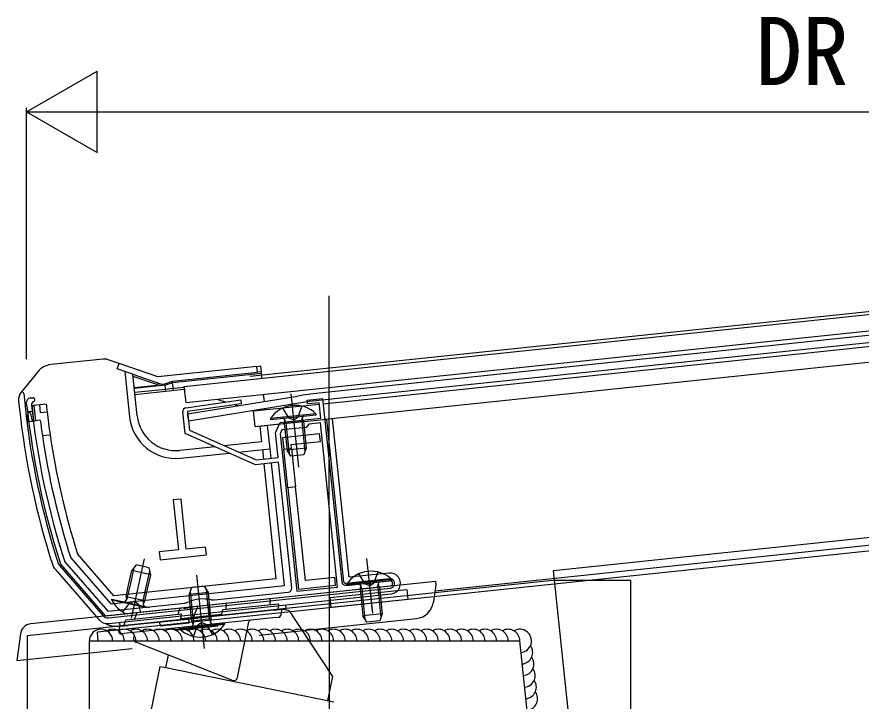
# Model space of a CAD drawing. Units: millimetres, scale not verified. Extents: x -1050 to 1050, y -1566 to 1557.
# Drawn here: x -57 to 160.6, y -664.8 to -488.2 of the extents above; entities that cross this region are included whole.
import ezdxf
from ezdxf.enums import TextEntityAlignment as Align

# ---------------------------------------------------------------- set-up
doc = ezdxf.new("R2010")
doc.units = ezdxf.units.MM
doc.header["$LTSCALE"] = 8
for name, color, linetype in [('0-2_YKK_11', 7, 'Continuous'), ('0-4_YKK_12', 2, 'Continuous'), ('0-5_YKK_13', 4, 'Continuous'), ('0-7_YKK_D', 6, 'Continuous')]:
    doc.layers.add(name, color=color, linetype=linetype)
doc.styles.add('ＭＳ ゴシック', font='')
doc.styles.get('ＭＳ ゴシック').set_extended_font_data('MS Gothic')

msp = doc.modelspace()

# ---------------------------------------------------------------- linework, layer by layer
at = {"layer": '0-2_YKK_11'}
for p, q in [((-54.448, -588.67), (-54.552, -587.675)), ((-53.662, -586.576), (-52.966, -586.503)), ((-6.051, -638.685), (12.941, -636.689))]:
    msp.add_line(p, q, dxfattribs=at)
for points in [[(-52.862, -587.497), (-53.307, -588.047), (-53.255, -588.544)], [(-13.415, -589.091), (0.672, -587.1), (0.812, -588.09), (-13.077, -590.053), (-12.567, -594.903), (4.65, -602.568), (10.298, -601.975), (9.628, -595.608), (10.849, -592.867), (13.874, -592.549), (14.068, -592.65), (14.615, -592.592), (14.785, -592.454), (21.291, -591.77), (20.873, -587.792), (17.889, -588.105), (17.785, -587.111), (21.763, -586.693), (26.738, -634.032)], [(13.831, -635.59), (10.423, -603.168), (4.456, -603.795), (-13.688, -595.717), (-14.269, -590.185)], [(-44.794, -628.64), (-44.734, -628.745), (-33.579, -641.578), (-13.816, -639.501)], [(39.222, -635.133), (-34.074, -642.837), (-45.707, -629.455)], [(27.837, -634.922), (33.288, -634.349), (33.562, -634.471), (34.079, -634.417), (34.321, -634.24), (39.076, -633.741)]]:
    msp.add_lwpolyline(points, dxfattribs=at)
msp.add_lwpolyline([(25.67, -635.351), (21.218, -592.984), (18.234, -593.298), (17.522, -594.177), (11.287, -594.832), (10.855, -595.802), (15.129, -636.459)], close=True, dxfattribs=at)
for centre, radius, start, end in [((-53.558, -587.571), 1, 96.00001, 185.99999), ((-52.914, -587), 0.5, 275.99999, 96.00001), ((144.456, -567.764), 200, 185.99999, 197.86085), ((144.457, -567.764), 198.8, 186.00001, 197.8313), ((-13.275, -590.081), 1, 98.04409, 185.99999), ((-44.953, -628.798), 1, 197.86075, 220.99993), ((12.836, -635.694), 1, 276.00001, 5.99999), ((27.733, -633.927), 1, 186.00001, 275.99999), ((39.149, -634.437), 0.7, 275.99999, 96.00001), ((-14.129, -636.517), 3, 276.00002, 293.4754), ((-8.951, -648.441), 10, 78.52464, 113.47536), ((-6.365, -635.701), 3, 258.5246, 275.99998)]:
    msp.add_arc(centre, radius, start, end, dxfattribs=at)
at = {"layer": '0-4_YKK_12'}
for p, q in [((-13.958, -583.579), (346.139, -545.732)), ((3.063, -580.985), (346.139, -544.927)), ((21.906, -588.055), (346.139, -553.976)), ((22.324, -592.033), (346.139, -557.998)), ((23.389, -560.185), (24.079, -1361.192)), ((4.005, -589.936), (20.912, -588.159)), ((4.423, -593.914), (4.005, -589.936)), ((4.423, -593.914), (10.675, -593.257)), ((50.779, -636.301), (346.139, -605.257)), ((-8.658, -651.226), (-10.644, -632.33)), ((101.139, -633.677), (101.139, -963.661)), ((50.703, -636.876), (-54.361, -647.919)), ((-54.361, -647.919), (-54.361, -654.019)), ((-54.361, -654.019), (-54.361, -963.661))]:
    msp.add_line(p, q, dxfattribs=at)
for points in [[(-13.958, -583.579), (-13.519, -587.756), (346.139, -549.955)], [(95.238, -763.35), (81.335, -631.078), (346.139, -603.246)], [(101.139, -633.677), (81.139, -633.677), (50.703, -636.876)]]:
    msp.add_lwpolyline(points, dxfattribs=at)
at = {"layer": '0-5_YKK_13'}
for p, q in [((346.139, -551.163), (20.875, -585.348)), ((-34.807, -576.55), (-48.29, -577.967)), ((-30.68, -577.674), (-33.517, -576.697)), ((-31.169, -579.092), (-30.68, -577.674)), ((-20.723, -581.103), (-30.68, -577.674)), ((4.805, -578.42), (-20.723, -581.103)), ((4.961, -579.912), (4.805, -578.42)), ((-51.653, -579.793), (-55.843, -584.967)), ((-29.242, -579.756), (-31.169, -579.092)), ((-29.242, -579.756), (-28.015, -591.422)), ((-27.155, -580.474), (-29.242, -579.756)), ((-26.026, -591.213), (-27.155, -580.474)), ((-27.155, -580.475), (-19.778, -583.015)), ((-20.955, -583.138), (-27.097, -581.023)), ((-16.918, -582.211), (4.961, -579.912)), ((5.995, -580.178), (5.956, -579.807)), ((6.131, -581.468), (5.995, -580.178)), ((-26.798, -583.875), (-20.942, -583.259)), ((-18.816, -583.288), (-26.771, -584.124)), ((-19.778, -583.015), (-20.955, -583.138)), ((-20.955, -583.138), (-20.92, -583.471)), ((-19.778, -583.015), (-18.855, -582.918)), ((-18.855, -582.918), (-16.918, -582.211)), ((-18.816, -583.288), (-18.855, -582.918)), ((-18.712, -584.281), (-18.816, -583.288)), ((-16.879, -582.582), (-16.918, -582.211)), ((-16.722, -584.072), (-16.879, -582.582)), ((-55.843, -584.967), (-55.951, -585.1)), ((-55.293, -585.412), (-54.945, -588.722)), ((-20.92, -583.471), (-26.775, -584.086)), ((-26.667, -585.117), (-18.712, -584.281)), ((-13.924, -584.41), (-26.601, -585.743)), ((-18.712, -584.281), (-16.722, -584.072)), ((-18.646, -584.907), (-18.712, -584.281)), ((-16.722, -584.072), (-13.738, -583.758)), ((-16.657, -584.698), (-16.722, -584.072)), ((-13.924, -584.41), (-13.662, -584.488)), ((13.598, -585.54), (15.584, -604.436)), ((-56.603, -587.302), (-56.437, -588.879)), ((-13.009, -590.695), (15.28, -586.096)), ((-5.507, -586.914), (-3.095, -587.632)), ((6.762, -587.481), (6.57, -585.645)), ((-53.103, -589.031), (-52.737, -592.512)), ((-51.166, -588.325), (-52.658, -588.482)), ((-52.658, -588.482), (-52.24, -592.46)), ((-49.475, -588.147), (-51.166, -588.325)), ((-50.957, -590.314), (-51.166, -588.325)), ((-0.793, -588.317), (0.06, -588.57)), ((4.023, -589.75), (4.503, -589.892)), ((6.988, -589.623), (6.951, -589.274)), ((11.469, -589.2), (13.1, -591.761)), ((16.441, -588.677), (15.378, -591.521)), ((-52.998, -590.026), (-53.931, -590.124)), ((-50.957, -590.314), (-49.256, -590.135)), ((-12.722, -592.472), (-13.009, -590.695)), ((22.835, -592.11), (7.619, -593.71)), ((20.067, -590.644), (8.331, -591.877)), ((8.331, -591.877), (8.357, -592.124)), ((8.357, -592.124), (20.093, -590.89)), ((14.303, -592.247), (13.1, -591.761)), ((14.303, -592.247), (15.378, -591.521)), ((16.427, -592.683), (16.523, -591.745)), ((16.857, -592.638), (16.58, -592.069)), ((20.067, -590.644), (20.093, -590.89)), ((24.327, -591.953), (22.835, -592.11)), ((27.236, -633.98), (22.835, -592.11)), ((24.327, -591.953), (24.313, -591.824)), ((28.623, -632.828), (24.327, -591.953)), ((-53.035, -592.543), (-52.737, -592.512)), ((-52.737, -592.512), (-52.24, -592.46)), ((-51.006, -592.33), (-52.24, -592.46)), ((7.619, -593.71), (5.63, -593.919)), ((5.63, -593.919), (6.048, -597.897)), ((8.246, -599.677), (7.619, -593.71)), ((11.885, -593.161), (12.038, -592.546)), ((16.857, -592.638), (11.885, -593.161)), ((12.315, -593.115), (12.027, -592.218)), ((-50.467, -596.295), (-48.476, -596.086)), ((21.013, -595.821), (11.466, -596.825)), ((21.222, -597.81), (21.013, -595.821)), ((6.048, -597.897), (-3.572, -598.908)), ((11.466, -596.825), (11.779, -599.808)), ((13.664, -598.604), (21.222, -597.81)), ((13.768, -599.599), (13.664, -598.604)), ((-5.959, -599.159), (-15.036, -600.113)), ((-14.827, -602.102), (-2.304, -600.786)), ((0.082, -600.535), (8.246, -599.677)), ((6.253, -599.851), (6.518, -602.372)), ((6.257, -599.886), (6.518, -602.372)), ((8.507, -602.163), (8.242, -599.642)), ((11.779, -599.808), (13.768, -599.599)), ((17.579, -599.5), (12.606, -600.023)), ((13.579, -601.63), (12.606, -600.023)), ((13.768, -599.599), (14.813, -609.544)), ((17.579, -599.5), (16.961, -601.274)), ((16.961, -601.274), (13.579, -601.63)), ((6.644, -603.565), (9.759, -633.202)), ((11.957, -634.982), (8.633, -603.356)), ((346.139, -606.766), (-36.302, -646.962)), ((17.354, -633.711), (14.813, -609.544)), ((12.824, -609.753), (15.574, -635.909)), ((-14.724, -612.649), (-16.713, -612.858)), ((-16.713, -612.858), (-15.354, -625.787)), ((-13.365, -625.578), (-14.724, -612.649)), ((-32.008, -637.592), (-41.394, -626.796)), ((-15.354, -625.787), (-20.327, -626.309)), ((-20.327, -626.309), (-20.118, -628.298)), ((-8.392, -625.055), (-13.365, -625.578)), ((-8.183, -627.044), (-8.392, -625.055)), ((-43.174, -627.796), (-32.835, -639.69)), ((-24.183, -628.125), (-27.567, -643.389)), ((-20.118, -628.298), (-8.183, -627.044)), ((33.14, -627.967), (34.625, -642.102)), ((-47.217, -630.767), (-35.925, -643.756)), ((-46.085, -629.783), (-34.793, -642.772)), ((-28.237, -634.86), (-27.41, -631.133)), ((-27.792, -634.854), (-26.788, -630.328)), ((-26.261, -629.646), (-27.41, -631.133)), ((-22.529, -632.215), (-27.41, -631.133)), ((-22.942, -630.382), (-26.261, -629.646)), ((-23.756, -635.749), (-22.752, -631.223)), ((-22.529, -632.215), (-22.942, -630.382)), ((9.759, -633.202), (-32.008, -637.592)), ((-23.355, -635.942), (-22.529, -632.215)), ((24.912, -632.917), (17.354, -633.711)), ((25.121, -634.906), (24.912, -632.917)), ((39.023, -633.243), (27.785, -634.425)), ((39.646, -633.432), (27.911, -634.665)), ((38.867, -631.752), (28.623, -632.828)), ((31.048, -631.987), (32.68, -634.549)), ((36.021, -631.465), (34.957, -634.309)), ((39.646, -633.432), (39.672, -633.678)), ((50.858, -633.91), (-53.487, -644.877)), ((-33.504, -643.28), (39.274, -635.63)), ((-32.835, -639.69), (11.957, -634.982)), ((-28.904, -637.869), (-28.237, -634.86)), ((-28.481, -637.963), (-27.792, -634.854)), ((-12.021, -635.491), (-12.639, -637.266)), ((-8.64, -635.136), (-12.021, -635.491)), ((-7.667, -636.743), (-8.64, -635.136)), ((15.574, -635.909), (25.121, -634.906)), ((27.911, -634.665), (27.937, -634.911)), ((27.937, -634.911), (39.672, -633.678)), ((31.465, -635.948), (31.618, -635.334)), ((36.437, -635.426), (31.465, -635.948)), ((31.895, -635.903), (31.606, -635.005)), ((33.882, -635.034), (32.68, -634.549)), ((33.781, -634.071), (34.521, -641.109)), ((33.882, -635.034), (34.957, -634.309)), ((33.885, -635.059), (34.133, -637.416)), ((36.007, -635.471), (36.103, -634.533)), ((36.007, -635.471), (36.824, -643.248)), ((36.437, -635.426), (36.16, -634.856)), ((36.437, -635.426), (37.159, -642.288)), ((-33.348, -644.771), (39.431, -637.122)), ((-24.445, -638.857), (-23.756, -635.749)), ((-24.022, -638.951), (-23.355, -635.942)), ((-7.667, -636.743), (-12.639, -637.266)), ((-12.24, -641.062), (-12.639, -637.266)), ((-11.82, -640.916), (-12.305, -636.305)), ((-7.709, -640.484), (-8.193, -635.873)), ((-7.267, -640.54), (-7.667, -636.743)), ((31.465, -635.948), (32.186, -642.811)), ((31.895, -635.903), (32.713, -643.68)), ((-32.58, -638.742), (-32.526, -638.5)), ((-23.5, -640.755), (-32.58, -638.742)), ((-32.526, -638.5), (-22.828, -640.65)), ((-31.257, -638.781), (-31.257, -638.781)), ((-29.766, -641.757), (-27.855, -639.397)), ((-24.022, -638.951), (-28.904, -637.869)), ((-28.904, -637.869), (-28.821, -638.497)), ((-28.481, -637.963), (-28.87, -638.822)), ((-26.605, -639.051), (-27.855, -639.397)), ((-26.605, -639.051), (-25.619, -639.893)), ((-25.12, -641.896), (-25.619, -639.893)), ((-24.445, -638.857), (-24.456, -639.801)), ((-24.022, -638.951), (-24.362, -639.485)), ((-3.044, -641.075), (-2.974, -639.907)), ((8.25, -638.735), (8.199, -639.902)), ((9.402, -639.775), (10.441, -639.666)), ((10.441, -639.666), (10.267, -641.193)), ((12.385, -640.97), (12.281, -639.976)), ((23.638, -638.047), (23.91, -640.633)), ((9.176, -641.308), (-28.364, -645.253)), ((-26.212, -642.178), (-26.734, -643.574)), ((-15.491, -642.392), (-14.994, -641.009)), ((-11.918, -644.128), (-12.24, -641.062)), ((-11.487, -644.083), (-11.82, -640.916)), ((-10.487, -640.537), (-11.553, -643.185)), ((12.385, -640.97), (-10.489, -643.374)), ((-7.376, -643.65), (-7.709, -640.484)), ((-7.474, -640.372), (-7.505, -642.759)), ((-6.945, -643.605), (-7.267, -640.54)), ((-3.045, -641.084), (-3.044, -641.083)), ((13.221, -641.487), (11.262, -641.088)), ((24.422, -658.41), (13.221, -641.487)), ((8.915, -643.346), (-28.626, -647.292)), ((-27.955, -643.702), (-14.606, -642.299)), ((-22.423, -644.629), (-10.489, -643.374)), ((-14.745, -643.52), (-14.606, -642.299)), ((-4.317, -642.424), (-14.745, -643.52)), ((-12.622, -644.604), (-12.727, -643.61)), ((-6.945, -643.605), (-11.918, -644.128)), ((-11.918, -644.128), (-11.641, -644.697)), ((-11.487, -644.083), (-11.583, -645.021)), ((-7.376, -643.65), (-7.087, -644.548)), ((-6.945, -643.605), (-7.098, -644.22)), ((-0.143, -658.726), (2.776, -644.377)), ((5.401, -647.737), (45.968, -643.474)), ((10.479, -643.182), (8.915, -643.346)), ((37.159, -642.288), (32.186, -642.811)), ((33.159, -644.418), (32.186, -642.811)), ((36.541, -644.062), (33.159, -644.418)), ((37.159, -642.288), (36.541, -644.062)), ((-20.081, -645.388), (-20.186, -644.394)), ((-20.081, -645.388), (-12.622, -644.604)), ((-16.436, -646.312), (-3.714, -644.975)), ((-16.373, -646.004), (-16.436, -646.312)), ((-15.127, -646.122), (-15.153, -645.876)), ((-3.392, -644.889), (-15.127, -646.122)), ((-15, -646.161), (-15.027, -646.397)), ((-14.969, -646.359), (-5.213, -645.334)), ((-11.502, -648.089), (-10.438, -645.244)), ((-9.363, -644.519), (-10.438, -645.244)), ((-9.363, -644.519), (-8.161, -645.005)), ((-6.529, -647.566), (-8.161, -645.005)), ((-5.214, -645.337), (-5.151, -645.126)), ((-3.714, -644.975), (-3.651, -644.667)), ((-3.392, -644.889), (-3.418, -644.642)), ((-56.147, -647.469), (-57.047, -654.301)), ((-36.061, -649.249), (-36.302, -646.962)), ((-28.626, -647.292), (-30.19, -647.456)), ((-26.833, -647.757), (-26.981, -648.485)), ((-38.361, -649.249), (72.652, -649.249)), ((-38.361, -767.281), (-38.361, -649.249)), ((-1.614, -659.366), (-26.367, -649.615)), ((-57.047, -654.301), (-27.328, -651.177)), ((-18.031, -652.899), (-18.688, -656.128)), ((-20.207, -655.819), (-33.266, -720.004)), ((-20.207, -655.819), (-19.103, -656.044)), ((-19.103, -656.044), (24.674, -664.95)), ((23.155, -664.641), (24.422, -658.41))]:
    msp.add_line(p, q, dxfattribs=at)
for points in [[(-12.722, -592.472), (18.305, -587.428), (346.139, -552.973)], [(4.805, -578.42), (5.799, -578.315), (5.956, -579.807), (4.961, -579.912)], [(-18.816, -583.288), (-16.879, -582.582), (5.995, -580.178)], [(-54.353, -591.488), (-54.229, -592.669), (-53.035, -592.543)], [(11.885, -593.161), (12.052, -594.752), (12.606, -600.023)], [(12.315, -593.115), (12.483, -594.707), (13.133, -600.893)], [(16.427, -592.683), (16.594, -594.274), (17.244, -600.461)], [(16.857, -592.638), (17.025, -594.229), (17.579, -599.5)], [(14.813, -609.544), (12.824, -609.753), (11.779, -599.808)], [(50.858, -633.91), (50.962, -634.905), (50.403, -639.154)], [(23.638, -638.047), (43.529, -635.957), (43.801, -638.543), (23.91, -640.633)], [(-4.317, -642.424), (-3.949, -641.179), (9.402, -639.775)], [(-11.861, -640.709), (-11.861, -640.709), (-12.282, -640.746), (-13.538, -640.859), (-14.089, -640.909), (-14.089, -640.909)], [(9.176, -641.308), (11.262, -641.088), (10.917, -642.784)], [(-29.455, -645.368), (-28.994, -643.811), (-27.955, -643.702)], [(-30.732, -646.859), (-30.45, -645.472), (-28.364, -645.253)], [(-22.423, -644.629), (-30.379, -645.465), (-30.484, -644.47)], [(346.139, -731.951), (83.339, -759.573), (83.339, -750.928), (72.652, -649.249)]]:
    msp.add_lwpolyline(points, dxfattribs=at)
for centre, radius, start, end in [((-34.494, -579.534), 3, 71, 96), ((-47.768, -582.94), 5, 96, 141), ((-53.619, -586.988), 3, 141, 186), ((-55.79, -585.464), 0.5, 6, 96), ((31.327, -684.8), 100, 95.99971, 99.23461), ((144.456, -567.764), 202, 186, 197.86084), ((144.456, -567.764), 200.5, 186, 197.86084), ((-52.606, -588.979), 0.5, 96, 186), ((144.456, -567.764), 195, 186, 186.58766), ((14.716, -596.181), 7.7, 45.98312, 146.01688), ((144.456, -567.764), 195, 186.58766, 188.35126), ((-16.081, -590.167), 12, 186, 276), ((-16.081, -590.167), 10, 186, 276), ((11.455, -592.401), 0.6, 346.03043, 96), ((17.12, -591.806), 0.6, 96, 205.96957), ((144.456, -567.764), 197, 187.16345, 188.32737), ((144.456, -567.764), 197, 188.32737, 197.74204), ((144.456, -567.764), 195, 188.35126, 197.6214), ((-44.953, -628.798), 3, 197.86084, 221), ((-44.953, -628.798), 1.5, 197.86084, 221), ((34.296, -638.969), 7.7, 45.98312, 146.01688), ((39.149, -634.437), 2.7, 276, 96), ((39.149, -634.437), 1.2, 276, 96), ((27.733, -633.927), 0.5, 186, 276), ((31.035, -635.189), 0.6, 346.03043, 96), ((36.699, -634.594), 0.6, 96, 205.96957), ((-25.749, -635.188), 7.7, 207.48312, 247.02693), ((-29.416, -638.575), 0.6, 257.5, 7.46957), ((-23.856, -639.807), 0.6, 147.53043, 257.5), ((-14.129, -636.517), 3, 276, 293.47537), ((-8.951, -648.441), 10, 78.52463, 113.47537), ((-6.365, -635.701), 3, 258.52463, 276), ((7.951, -638.721), 0.3, 357.5, 96), ((45.446, -638.501), 5, 276, 352.5), ((-25.931, -642.283), 0.3, 96, 159.5), ((-33.661, -641.788), 3, 221, 276), ((-33.661, -641.788), 1.5, 221, 276), ((-25.749, -635.188), 7.7, 267.19028, 267.2009), ((-6.516, -644.365), 0.6, 166.03043, 276), ((3.352, -644.529), 0.596, 92.51234, 165.29202), ((10.427, -642.684), 0.5, 276, 348.5), ((-53.173, -647.861), 3, 96, 172.5), ((-35.361, -649.249), 3, 0, 180), ((-31.111, -638.503), 7, 242.39951, 276), ((-32.361, -649.249), 3, 0, 120), ((-29.361, -649.249), 3, 0, 120), ((-26.361, -649.249), 3, 0, 120), ((-23.361, -649.249), 3, 0, 120), ((-20.361, -649.249), 3, 0, 120), ((-17.361, -649.249), 3, 0, 120), ((-14.361, -649.249), 3, 0, 120), ((-9.777, -640.585), 7.7, 225.98312, 326.01688), ((-11.361, -649.249), 3, 0, 120), ((-12.18, -644.96), 0.6, 276, 25.96957), ((-8.361, -649.249), 3, 0, 120), ((-5.361, -649.249), 3, 0, 120), ((-2.361, -649.249), 3, 0, 120), ((0.639, -649.249), 3, 0, 120), ((3.639, -649.249), 3, 0, 120), ((6.639, -649.249), 3, 0, 120), ((9.639, -649.249), 3, 0, 120), ((12.639, -649.249), 3, 0, 120), ((15.639, -649.249), 3, 0, 120), ((18.639, -649.249), 3, 0, 120), ((21.639, -649.249), 3, 0, 120), ((24.639, -649.249), 3, 0, 120), ((27.639, -649.249), 3, 0, 120), ((30.639, -649.249), 3, 0, 120), ((33.639, -649.249), 3, 0, 120), ((36.639, -649.249), 3, 0, 120), ((39.639, -649.249), 3, 0, 120), ((42.639, -649.249), 3, 0, 120), ((45.639, -649.249), 3, 0, 120), ((48.639, -649.249), 3, 0, 120), ((51.639, -649.249), 3, 0, 120), ((54.639, -649.249), 3, 0, 120), ((57.639, -649.249), 3, 0, 120), ((60.639, -649.249), 3, 0, 120), ((63.639, -649.249), 3, 0, 120), ((66.639, -649.249), 3, 0, 120), ((69.639, -649.249), 3, 0, 120), ((72.652, -649.249), 3, 276, 120.14459), ((-30.242, -646.959), 0.5, 168.5, 276), ((-27.323, -647.657), 0.5, 348.5, 96), ((-26.001, -648.685), 1, 168.5, 248.5), ((72.965, -652.233), 3, 276, 36), ((73.279, -655.216), 3, 276, 36), ((73.593, -658.2), 3, 276, 36), ((-1.15, -658.422), 1.051, 243.80613, 343.19853), ((73.906, -661.183), 3, 276, 36), ((74.22, -664.167), 3, 276, 36)]:
    msp.add_arc(centre, radius, start, end, dxfattribs=at)
for centre, major_axis, ratio, start_param, end_param in [((-53.67, -592.61), (-0.261, 2.486), 0.255319, 4.712389, 7.3590475), ((-3.244, -639.898), (-0.031, 0.298), 0.897608, 4.6047145, 6.2831853), ((-4.168, -639.995), (1.194, 0.099), 0.249453, 6.2475054, 6.2645819), ((-16.05, -641.244), (1.059, 0.277), 0.231503, 6.125886, 6.1414897), ((-14.737, -641.106), (-0.031, 0.298), 0.897608, 0, 1.1297174), ((-10.148, -640.624), (-0.357, -0.038), 0.835557, 4.712389, 5.8663017), ((-7.833, -640.38), (-0.357, -0.038), 0.835557, 3.0432826, 4.712389)]:
    msp.add_ellipse(centre, major_axis=major_axis, ratio=ratio, start_param=start_param, end_param=end_param, dxfattribs=at)
at = {"layer": '0-7_YKK_D'}
for p, q in [((-54.558, -512.729), (-36.371, -502.229)), ((-36.371, -523.229), (-36.371, -502.229)), ((-54.558, -576.571), (-54.558, -511.729)), ((-54.558, -512.729), (-36.371, -523.229)), ((-54.558, -512.729), (-18.185, -512.729)), ((-33.558, -512.729), (346.829, -512.729))]:
    msp.add_line(p, q, dxfattribs=at)

# ---------------------------------------------------------------- texts
at = {"layer": '0-7_YKK_D', "style": 'ＭＳ ゴシック'}
msp.add_text('DR', height=17.6, dxfattribs=at).set_placement((133.454, -511.129), align=Align.BOTTOM_LEFT)

doc.saveas('drawing.dxf')
